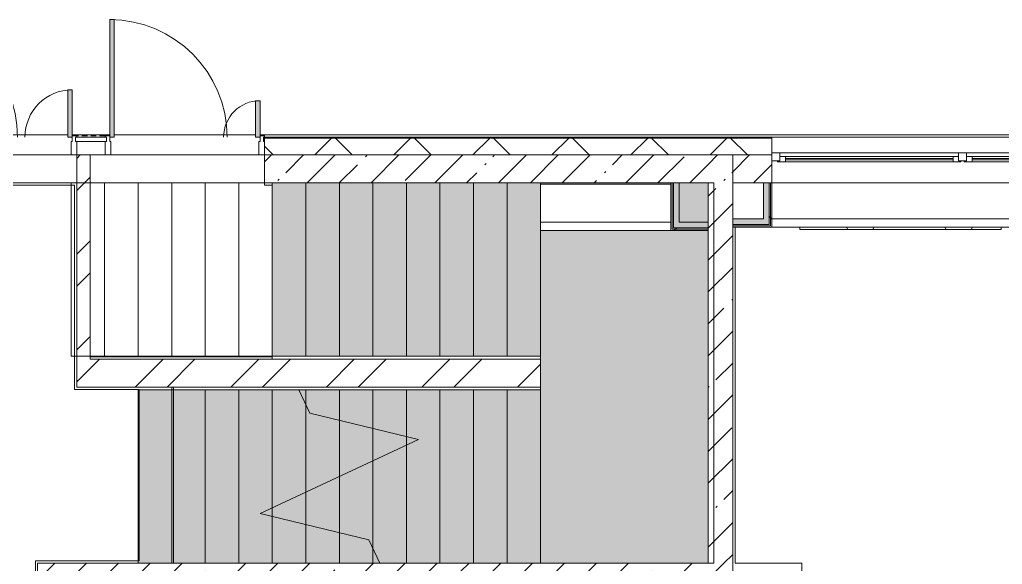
# Model space of a CAD drawing. Header units: millimetres. Extents: x 54725 to 263872, y -8553 to 29614.
# Drawn here: x 231281 to 240073, y 17740 to 22610 of the extents above; entities that cross this region are included whole.
import ezdxf

# ---------------------------------------------------------------- set-up
doc = ezdxf.new("R2010")
doc.units = ezdxf.units.MM
doc.linetypes.add('200_ШТРИХ__ш1_п0_6_', pattern=[80, 50, -30])
for name, color, linetype, lineweight in [('A-DETL-MBND-1', 7, '200_ШТРИХ__ш1_п0_6_', 9), ('A-GLAZ-2', 7, 'Continuous', 5), ('A-GLAZ-CWMG-3', 7, 'Continuous', 5), ('A-WALL', 7, 'Continuous', 9), ('A-WALL-4', 7, 'Continuous', 5), ('I-WALL-3', 7, 'Continuous', 5), ('S-STRS-4', 7, 'Continuous', 5), ('S-STRS-MBND-1', 7, 'Continuous', 5), ('Знаки', 7, 'Continuous', 5)]:
    doc.layers.add(name, color=color, linetype=linetype, lineweight=lineweight)
for name, color, linetype, lineweight, true_color in [('A-DOOR-3', 7, 'Continuous', 5, 0xaaaaaa), ('A-DOOR-4', 7, 'Continuous', 5, 0xe2e2e2), ('A-FLOR-1', 7, 'Continuous', 5, 0xaaaaaa), ('I-WALL-1', 7, 'Continuous', 5, 0xe7e7e7), ('I-WALL-2', 7, 'Continuous', 9, 0xe7e7e7), ('Знаки-1', 7, 'Continuous', 5, 0x787878)]:
    doc.layers.add(name, color=color, linetype=linetype, lineweight=lineweight, true_color=true_color)
doc.layers.add('S-STRS-3', color=7, linetype='Continuous', lineweight=15, true_color=0xd7cdc4, transparency=1)
pattern_1 = [(45, (136861.56, 0), (-285.1231, 285.1231), []), (45, (137146.7, 0), (-285.1231, 285.1231), [504.031, -100.806, 16.764, -84.042])]
pattern_2 = [(45, (136861.56, 0), (-427.6843, 427.6843), []), (45, (137146.7, 0), (-427.6843, 427.6843), [])]
pattern_3 = [(45, (136861.56, 0), (-530.33, 530.33), []), (135, (136861.56, 0), (-530.33, -530.33), [])]

# ---------------------------------------------------------------- blocks, each defined once
blk = doc.blocks.new('120_Окно_СКБ_2Ст_Фрамуга сверху - 120_Окно_СКБ_2Ст_2300х2500_h_ ДОО-23103760-Общий план 1 этажа с размещением фрагментов 1_10-1_12')
at = {"layer": 'A-GLAZ-2'}
for p, q in [((-1150, -127), (-1150, -57)), ((-1150, -57), (-1080, -57)), ((1150, -57), (-1150, -57)), ((-1080, -57), (-1080, -127)), ((-1080, -57), (1080, -57)), ((520, -87), (-1080, -87)), ((-1080, -87), (-1080, -127)), ((-1030, -137), (-1030, -87)), ((470, -137), (470, -87)), ((520, -127), (520, -57)), ((520, -57), (590, -57)), ((520, -127), (520, -87)), ((590, -57), (590, -127)), ((1080, -87), (590, -87)), ((590, -87), (590, -127)), ((640, -137), (640, -87)), ((1030, -137), (1030, -87)), ((1080, -127), (1080, -57)), ((1080, -57), (1150, -57)), ((1080, -127), (1080, -87)), ((1150, -57), (1150, -127)), ((-1080, -127), (-1150, -127)), ((-1150, -127), (-1100, -127)), ((-1080, -127), (-1100, -127)), ((-1100, -127), (-1100, -137)), ((-1100, -137), (540, -137)), ((540, -137), (-1100, -137)), ((-1030, -107), (470, -107)), ((470, -117), (-1030, -117)), ((590, -127), (520, -127)), ((540, -127), (520, -127)), ((540, -127), (570, -127)), ((540, -127), (570, -127)), ((540, -137), (540, -127)), ((590, -127), (570, -127)), ((570, -127), (570, -137)), ((570, -137), (1100, -137)), ((1100, -137), (570, -137)), ((640, -107), (1030, -107)), ((1030, -117), (640, -117)), ((1150, -127), (1080, -127)), ((1100, -127), (1080, -127)), ((1100, -127), (1150, -127)), ((1100, -137), (1100, -127))]:
    blk.add_line(p, q, dxfattribs=at)
blk = doc.blocks.new('DRS_ДПУ_распашная__2Ст_Прямоугольная1 - ВН-4_ Нр_ДО_1500х2200 глухая-26741401-Общий план 1 этажа с размещением фрагментов 1_10-1_12')
at = {"layer": 'A-DOOR-4'}
for points in [[(-770, 0), (-730, 0), (-730, 1050), (-770, 1050), (-770, 20)], [(770, 0), (770, 423.1), (730, 423.1), (730, 0)]]:
    blk.add_hatch(color=256, dxfattribs=at).paths.add_polyline_path(points)
at = {"layer": 'A-DOOR-3'}
for p, q in [((-770, 1050), (-770, 0)), ((-730, 1050), (-770, 1050)), ((-730, 0), (-730, 1050)), ((770, 423.1), (730, 423.1)), ((730, 423.1), (730, 0)), ((770, 0), (770, 423.1)), ((-770, 0), (-730, 0)), ((730, 0), (770, 0))]:
    blk.add_line(p, q, dxfattribs=at)
for centre, radius, start, end in [((-770, 0), 1050, 360, 90), ((770, 0), 423.1, 90, 180)]:
    blk.add_arc(centre, radius, start, end, dxfattribs=at)
blk = doc.blocks.new('Прямоугольный импост - Импост структурный с накладкой - 170мм-22855209-Общий план 1 этажа с размещением фрагментов 1_10-1_12')
at = {"layer": 'A-GLAZ-CWMG-3'}
for p, q in [((-50, 40), (-50, 160)), ((-50, 160), (0, 160)), ((0, 160), (0, 40)), ((-40, 40), (-50, 40)), ((-40, 0), (-40, 40)), ((-10, 40), (-10, 0)), ((0, 40), (-10, 40)), ((-10, 0), (0, 0)), ((0, 0), (0, -10)), ((0, -10), (-40, -10))]:
    blk.add_line(p, q, dxfattribs=at)
blk = doc.blocks.new('PNS_Панель прямоугольная - Нр_Металл - 40мм-23713233-Общий план 1 этажа с размещением фрагментов 1_10-1_12')
at = {"layer": 'A-GLAZ-2'}
for p, q in [((-137.5, 0), (137.5, 0)), ((137.5, 0), (-137.5, 0)), ((-127.5, -40), (127.5, -40))]:
    blk.add_line(p, q, dxfattribs=at)
blk = doc.blocks.new('Прямоугольный импост - Импост структурный с накладкой - 170мм-22855551-Общий план 1 этажа с размещением фрагментов 1_10-1_12')
at = {"layer": 'A-DETL-MBND-1'}
for p, q in [((94930, 21560), (94930, 21570)), ((95185, 21570), (94930, 21570)), ((95185, 21570), (95185, 21560))]:
    blk.add_line(p, q, dxfattribs=at)
blk = doc.blocks.new('Прямоугольный импост - Импост структурный с накладкой - 170мм-22855665-Общий план 1 этажа с размещением фрагментов 1_10-1_12')
at = {"layer": 'A-GLAZ-CWMG-3'}
for p, q in [((-25, 40), (-25, 160)), ((-25, 160), (25, 160)), ((25, 160), (25, 40)), ((-15, 40), (-25, 40)), ((-25, -10), (-25, 0)), ((-25, 0), (-15, 0)), ((-15, 0), (-15, 40)), ((15, 40), (15, 0)), ((25, 40), (15, 40)), ((15, -10), (-25, -10))]:
    blk.add_line(p, q, dxfattribs=at)
blk = doc.blocks.new('Прямоугольный импост - Импост структурный с накладкой - 170мм-V224-Общий план 1 этажа с размещением фрагментов 1_10-1_12')
at = {"layer": 'A-GLAZ-CWMG-3'}
for p, q in [((-25, 40), (-25, 160)), ((-25, 160), (25, 160)), ((25, 160), (25, 40)), ((-15, 40), (-25, 40)), ((-15, 0), (-15, 40)), ((15, 40), (15, 0)), ((25, 40), (15, 40)), ((15, 0), (25, 0)), ((25, 0), (25, -10)), ((25, -10), (-15, -10))]:
    blk.add_line(p, q, dxfattribs=at)
blk = doc.blocks.new('DRS_ДПУ_распашная__2Ст_Прямоугольная1 - ВН-4_ Нр_ДО_1500х2200 глухая-26857260-Общий план 1 этажа с размещением фрагментов 1_10-1_12')
at = {"layer": 'A-DOOR-4'}
for points in [[(-672.5, 0), (-632.5, 0), (-632.5, 1050), (-672.5, 1050), (-672.5, 20)], [(632.5, 0), (672.5, 0), (672.5, 325.6), (632.5, 325.6), (632.5, 20)]]:
    blk.add_hatch(color=256, dxfattribs=at).paths.add_polyline_path(points)
at = {"layer": 'A-DOOR-3'}
for p, q in [((-672.5, 1050), (-672.5, 0)), ((-632.5, 1050), (-672.5, 1050)), ((-632.5, 0), (-632.5, 1050)), ((672.5, 325.6), (632.5, 325.6)), ((632.5, 325.6), (632.5, 0)), ((672.5, 0), (672.5, 325.6)), ((-672.5, 0), (-632.5, 0)), ((632.5, 0), (672.5, 0))]:
    blk.add_line(p, q, dxfattribs=at)
for centre, radius, start, end in [((-672.5, 0), 1050, 360, 90), ((672.5, 0), 325.6, 90, 180)]:
    blk.add_arc(centre, radius, start, end, dxfattribs=at)
blk = doc.blocks.new('Съемный металлический экран с перфорацией - E5-33084936-Общий план 1 этажа с размещением фрагментов 1_10-1_12')
at = {"layer": 'Знаки-1'}
h = blk.add_hatch(dxfattribs=at)
h.set_pattern_fill('FP_202', color=256, style=0, pattern_type=2)
h.set_pattern_definition([(0, (-101307.03, -20734), (0, 254), [68.059, -371.882]), (60, (-101180.03, -20699.97), (-219.97045, 127), [68.059, -371.882]), (120, (-101146, -20572.97), (-219.97045, -127), [68.059, -371.882]), (30, (-101238.97, -20734), (-5e-05, 508), [68.059, -439.941]), (30, (-101365.97, -20514.03), (-5e-05, 508), [68.059, -439.941]), (150, (-101307.03, -20734), (-439.941, -254), [68.059, -439.941]), (150, (-101180.03, -20514.03), (-439.941, -254), [68.059, -439.941]), (90, (-101146, -20641.03), (-439.941, 254), [68.059, -439.941]), (90, (-101400, -20641.03), (-439.941, 254), [68.059, -439.941])])
h.paths.add_polyline_path([(1491.4, 0), (1800, 0), (1800, 20), (0, 20), (0, 0), (1429.3, 0)])
at = {"layer": 'Знаки'}
for p, q in [((0, 20), (0, 0)), ((0, 0), (1800, 0)), ((1800, 0), (1800, 20))]:
    blk.add_line(p, q, dxfattribs=at)
blk = doc.blocks.new('Зашивка приборов отопления - Зашивка приборов отопления-33267402-Общий план 1 этажа с размещением фрагментов 1_10-1_12')
at = {"layer": 'A-WALL-4'}
for p, q in [((103450, 21150), (101150, 21150)), ((105550, 21150), (104650, 21150)), ((107750, 21150), (106850, 21150)), ((101150, 20829), (108150, 20829)), ((108150, 20829), (101150, 20829)), ((101150, 20754), (108150, 20754))]:
    blk.add_line(p, q, dxfattribs=at)
blk = doc.blocks.new('Зашивка приборов отопления32 - Зашивка приборов отопления-33323791-Общий план 1 этажа с размещением фрагментов 1_10-1_12')
at = {"layer": 'A-WALL-4'}
for p, q in [((126595, 120), (125430, 120)), ((126595, 45), (126595, 120)), ((126595, 45), (125430, 45)), ((125430, 45), (126595, 45)), ((126595, -295), (126595, 45)), ((125430, -295), (126595, -295))]:
    blk.add_line(p, q, dxfattribs=at)

msp = doc.modelspace()

# ---------------------------------------------------------------- hatches: boundary and pattern name
at = {"layer": 'A-WALL-4'}
h = msp.add_hatch(dxfattribs=at)
h.set_pattern_fill('FP_84', color=256, style=0, pattern_type=2)
h.set_pattern_definition([(45, (136861.56, 0), (-353.5534, 353.5534), []), (135, (136861.56, 0), (-353.5534, -353.5534), [])])
h.paths.add_polyline_path([(240801.7, 21400), (241511.6, 21400), (241511.6, 21550), (240311.6, 21550), (240311.6, 21400)])
h.paths.add_polyline_path([(242911.6, 21400), (243711.6, 21400), (243711.6, 21550), (242411.6, 21550), (242411.6, 21400), (242899.3, 21400)])
h.paths.add_polyline_path([(229921.6, 21400), (230171.6, 21400), (230168, 21550), (229921.6, 21550)])
h.paths.add_polyline_path([(233541.6, 21400), (238011.6, 21400), (238011.6, 21550), (233471.6, 21550), (233471.6, 21400)])
h.paths.add_polyline_path([(247664.7, 21400), (247556.2, 21550), (246811.6, 21550), (246811.6, 21400), (247618.9, 21400)])
h.paths.add_polyline_path([(245521.3, 21400), (245911.6, 21400), (245911.6, 21550), (244611.6, 21550), (244611.6, 21400), (244996.9, 21400)])
h.paths.add_polyline_path([(248096.7, 21400), (247988.2, 21550), (247803.1, 21550), (247911.6, 21400), (247988.2, 21400)])
at = {"layer": 'I-WALL-1'}
for points in [[(237936.6, 20779), (237986.6, 20779), (237986.6, 21150), (237936.6, 21150), (237936.6, 20827.8)], [(237661.6, 20779), (237936.6, 20779), (237936.6, 20829), (237661.6, 20829), (237661.6, 20800)]]:
    msp.add_hatch(color=256, dxfattribs=at).paths.add_polyline_path(points)
at = {"layer": 'I-WALL-2'}
for points in [[(237181.6, 20750), (237181.6, 21150), (237131.6, 21150), (237131.6, 20750)], [(237441.6, 20750), (237441.6, 20800), (237181.6, 20800), (237181.6, 20750)]]:
    msp.add_hatch(color=256, dxfattribs=at).paths.add_polyline_path(points)
at = {"layer": 'I-WALL-3'}
h = msp.add_hatch(dxfattribs=at)
h.set_pattern_fill('FP_61', color=256, style=0, pattern_type=2)
h.set_pattern_definition(pattern_1)
h.paths.add_polyline_path([(233541.6, 21150), (237441.6, 21150), (237441.6, 21400), (233471.6, 21400), (233471.6, 21150)])
h.paths.add_polyline_path([(230107.1, 21150), (230171.6, 21150), (230171.6, 21400), (229921.6, 21400), (229921.6, 21150)])
h = msp.add_hatch(dxfattribs=at)
h.set_pattern_fill('FP_107', color=256, style=0, pattern_type=2)
h.set_pattern_definition(pattern_2)
h.paths.add_polyline_path([(231911.6, 19325), (231911.6, 21400), (231791.6, 21400), (231791.6, 19325)])
h = msp.add_hatch(dxfattribs=at)
h.set_pattern_fill('FP_61', color=256, style=0, pattern_type=2)
h.set_pattern_definition(pattern_1)
h.paths.add_polyline_path([(237661.6, 17750), (237661.6, 21400), (237441.6, 21400), (237441.6, 17750), (237655.3, 17750)])
h = msp.add_hatch(dxfattribs=at)
h.set_pattern_fill('FP_61', color=256, style=0, pattern_type=2)
h.set_pattern_definition(pattern_1)
h.paths.add_polyline_path([(241511.6, 21150), (241511.6, 21400), (240311.6, 21400), (240311.6, 21150), (240801.7, 21150)])
h.paths.add_polyline_path([(238011.6, 21150), (238011.6, 21400), (237661.6, 21400), (237661.6, 21150)])
h.paths.add_polyline_path([(243711.6, 21150), (243711.6, 21400), (242911.6, 21400), (242911.6, 21150)])
h.paths.add_polyline_path([(245911.6, 21150), (245911.6, 21400), (244611.6, 21400), (244611.6, 21150), (245521.3, 21150)])
h.paths.add_polyline_path([(247094.5, 21150), (247211.6, 21150), (247211.6, 21400), (246811.6, 21400), (246811.6, 21150)])
h = msp.add_hatch(dxfattribs=at)
h.set_pattern_fill('FP_190', color=256, style=0, pattern_type=2)
h.set_pattern_definition(pattern_3)
h.paths.add_polyline_path([(237999.1, 20766.5), (237999.1, 21150), (237986.6, 21150), (237986.6, 20766.5)])
h = msp.add_hatch(dxfattribs=at)
h.set_pattern_fill('FP_190', color=256, style=0, pattern_type=2)
h.set_pattern_definition(pattern_3)
h.paths.add_polyline_path([(238011.6, 20754), (238011.6, 21150), (237999.1, 21150), (237999.1, 20754)])
h = msp.add_hatch(dxfattribs=at)
h.set_pattern_fill('FP_190', color=256, style=0, pattern_type=2)
h.set_pattern_definition(pattern_3)
h.paths.add_polyline_path([(237131.6, 20737.5), (237441.6, 20737.5), (237441.6, 20750), (237131.6, 20750)])
h = msp.add_hatch(dxfattribs=at)
h.set_pattern_fill('FP_190', color=256, style=0, pattern_type=2)
h.set_pattern_definition(pattern_3)
h.paths.add_polyline_path([(237131.6, 20725), (237441.6, 20725), (237441.6, 20737.5), (237119.1, 20734.4), (237119.1, 20725)])
h = msp.add_hatch(dxfattribs=at)
h.set_pattern_fill('FP_107', color=256, style=0, pattern_type=2)
h.set_pattern_definition(pattern_2)
h.paths.add_polyline_path([(232411.3, 19325), (235941.6, 19325), (235941.6, 19575), (231911.6, 19575), (231911.6, 19325), (232351.6, 19325)])
h = msp.add_hatch(dxfattribs=at)
h.set_pattern_fill('FP_61', color=256, style=0, pattern_type=2)
h.set_pattern_definition(pattern_1)
h.paths.add_polyline_path([(231441.6, 13620), (231661.6, 13620), (231661.6, 17750), (231441.6, 17750), (231441.6, 13753.3)])
h = msp.add_hatch(dxfattribs=at)
h.set_pattern_fill('FP_61', color=256, style=0, pattern_type=2)
h.set_pattern_definition(pattern_1)
h.paths.add_polyline_path([(237661.6, 17530), (237661.6, 17750), (231661.6, 17750), (231661.6, 17530), (237655.3, 17530)])
at = {"layer": 'S-STRS-3'}
for points in [[(233541.6, 19600), (233841.6, 19600), (233841.6, 21150), (233541.6, 21150), (233541.6, 20386.3)], [(234141.6, 19600), (234141.6, 21150), (233841.6, 21150), (233841.6, 19600)], [(234141.6, 19600), (234441.6, 19600), (234441.6, 21150), (234141.6, 21150), (234141.6, 20386.3)], [(234741.6, 19600), (234741.6, 21150), (234441.6, 21150), (234441.6, 19600), (234706.3, 19600)], [(235041.6, 19600), (235041.6, 21150), (234741.6, 21150), (234741.6, 19600)], [(235341.6, 19600), (235341.6, 21150), (235041.6, 21150), (235041.6, 19600)], [(235641.6, 19600), (235641.6, 21150), (235341.6, 21150), (235341.6, 19600)], [(235941.6, 19600), (235941.6, 21150), (235641.6, 21150), (235641.6, 19600)], [(232461.1, 17750), (232641.6, 17750), (232641.6, 19300), (232341.6, 19300), (232341.6, 17750), (232411.3, 17750)], [(232641.6, 17750), (232656.6, 17750), (232656.6, 19300), (232641.6, 19300), (232641.6, 17974.3)], [(232662.8, 17750), (232941.6, 17750), (232941.6, 19300), (232656.6, 19300), (232656.6, 17750)], [(233241.6, 17750), (233241.6, 19300), (232941.6, 19300), (232941.6, 17750)], [(233433.5, 17750), (233541.6, 17750), (233541.6, 19300), (233241.6, 19300), (233241.6, 17750)], [(233541.6, 17750), (233841.6, 17750), (233841.6, 19300), (233541.6, 19300), (233541.6, 17974.3)], [(233841.6, 17750), (234141.6, 17750), (234141.6, 19300), (233841.6, 19300), (233841.6, 17974.3)], [(234441.6, 17750), (234441.6, 19300), (234141.6, 19300), (234141.6, 17750), (234405.7, 17750)], [(234441.6, 17750), (234741.6, 17750), (234741.6, 19300), (234441.6, 19300), (234441.6, 17881.6)], [(234741.6, 17750), (235041.6, 17750), (235041.6, 19300), (234741.6, 19300), (234741.6, 17974.3)], [(235341.6, 17750), (235341.6, 19300), (235041.6, 19300), (235041.6, 17750)], [(235341.6, 17750), (235641.6, 17750), (235641.6, 19300), (235341.6, 19300), (235341.6, 17974.3)], [(235641.6, 17750), (235941.6, 17750), (235941.6, 19300), (235641.6, 19300), (235641.6, 17974.3)]]:
    msp.add_hatch(color=256, dxfattribs=at).paths.add_polyline_path(points)
h = msp.add_hatch(color=256, dxfattribs=at)
h.paths.add_polyline_path([(237441.6, 17750), (237441.6, 20725), (235941.6, 20725), (235941.6, 17750), (237049.6, 17750)])
h.paths.add_polyline_path([(237181.6, 20800), (237441.6, 20800), (237441.6, 21150), (237181.6, 21150), (237181.6, 20829)])
h.paths.add_polyline_path([(237106.6, 21140), (237106.6, 21150), (235941.6, 21150), (235941.6, 21140), (236606.5, 21140)])

# ---------------------------------------------------------------- linework, layer by layer
at = {"layer": 'A-DETL-MBND-1'}
for p, q in [((234508.9, 21150), (237106.6, 21150)), ((237181.6, 21150), (237441.6, 21150))]:
    msp.add_line(p, q, dxfattribs=at)
at = {"layer": 'A-FLOR-1'}
for p, q in [((232046.6, 21400), (231911.6, 21400)), ((233421.6, 21400), (232096.6, 21400)), ((231771.6, 21130), (229911.6, 21130)), ((231791.6, 21150), (230171.6, 21150)), ((231771.6, 19304), (231771.6, 21130)), ((233471.6, 21129.5), (233471.6, 21150)), ((233541.6, 21129.5), (233471.6, 21129.5)), ((233541.6, 19575), (233541.6, 21150)), ((237681.6, 20754), (237681.6, 17750)), ((231911.6, 19595.5), (233541.6, 19595.5)), ((232351.6, 19304), (231771.6, 19304)), ((232351.6, 17770.5), (232351.6, 19300)), ((232641.6, 17750), (232641.6, 19325)), ((232656.6, 17750), (232656.6, 19325)), ((231421.6, 13620), (231421.6, 17770.5)), ((231421.6, 17770.5), (232351.6, 17770.5)), ((237681.6, 17750), (238279.6, 17750)), ((238279.6, 17750), (238279.6, 15165))]:
    msp.add_line(p, q, dxfattribs=at)
at = {"layer": 'A-WALL'}
for p, q in [((238011.6, 21553), (233471.6, 21553)), ((238011.6, 21550), (233471.6, 21550)), ((233471.6, 21400), (237441.6, 21400)), ((237661.6, 21400), (238011.6, 21400)), ((237119.1, 20737.5), (237119.1, 21150)), ((237131.6, 20750), (237131.6, 21150)), ((237986.6, 20779), (237986.6, 21150)), ((237999.1, 20766.5), (237999.1, 21150)), ((237441.6, 20750), (237131.6, 20750)), ((237441.6, 20725), (237441.6, 20800)), ((237661.6, 20829), (237661.6, 20754)), ((237661.6, 20779), (237986.6, 20779)), ((237661.6, 20766.5), (237999.1, 20766.5)), ((237441.6, 20737.5), (237119.1, 20737.5))]:
    msp.add_line(p, q, dxfattribs=at)
at = {"layer": 'A-WALL-4'}
for p, q in [((230251.6, 21580), (231711.6, 21580)), ((231751.6, 21580), (232086.6, 21580)), ((232126.6, 21580), (233391.6, 21580)), ((233431.6, 21580), (248003.5, 21580)), ((233471.6, 21580), (233471.6, 21400)), ((243711.6, 21558), (233471.6, 21558)), ((238011.6, 21400), (238011.6, 21558)), ((237441.6, 21400), (237661.6, 21400))]:
    msp.add_line(p, q, dxfattribs=at)
at = {"layer": 'I-WALL-3'}
for p, q in [((230221.6, 21400), (231741.6, 21400)), ((231911.6, 21400), (231791.6, 21400)), ((231791.6, 21400), (231791.6, 19325)), ((231911.6, 19575), (231911.6, 21400)), ((233471.6, 21400), (233471.6, 21150)), ((237661.6, 21400), (237661.6, 20829)), ((238011.6, 20754), (238011.6, 21400)), ((233471.6, 21150), (237441.6, 21150)), ((237106.6, 21150), (237106.6, 20725)), ((237181.6, 20800), (237181.6, 21150)), ((237441.6, 21150), (237441.6, 20800)), ((242411.6, 21150), (237661.6, 21150)), ((237936.6, 21150), (237936.6, 20829)), ((237441.6, 20800), (237181.6, 20800)), ((237936.6, 20829), (237661.6, 20829)), ((237661.6, 20754), (237661.6, 17530)), ((237661.6, 20754), (238011.6, 20754)), ((237106.6, 20725), (237441.6, 20725)), ((237441.6, 20725), (237441.6, 17750)), ((235941.6, 19575), (231911.6, 19575)), ((235941.6, 19325), (235941.6, 19575)), ((231791.6, 19325), (235941.6, 19325)), ((231441.6, 17750), (231441.6, 13620)), ((237441.6, 17750), (231441.6, 17750))]:
    msp.add_line(p, q, dxfattribs=at)
at = {"layer": 'S-STRS-4'}
for p, q in [((233541.6, 19600), (233541.6, 21150)), ((233841.6, 19600), (233841.6, 21150)), ((233841.6, 19600), (233841.6, 21150)), ((234141.6, 19600), (234141.6, 21150)), ((234141.6, 19600), (234141.6, 21150)), ((234441.6, 19600), (234441.6, 21150)), ((234441.6, 19600), (234441.6, 21150)), ((234741.6, 19600), (234741.6, 21150)), ((234741.6, 19600), (234741.6, 21150)), ((235041.6, 19600), (235041.6, 21150)), ((235041.6, 19600), (235041.6, 21150)), ((235341.6, 19600), (235341.6, 21150)), ((235341.6, 19600), (235341.6, 21150)), ((235641.6, 19600), (235641.6, 21150)), ((235641.6, 19600), (235641.6, 21150)), ((235941.6, 21140), (235941.6, 21150)), ((235941.6, 21140), (235941.6, 21150)), ((235941.6, 19600), (235941.6, 20725)), ((235941.6, 19600), (235941.6, 20725)), ((233841.6, 19600), (233541.6, 19600)), ((234141.6, 19600), (233841.6, 19600)), ((234441.6, 19600), (234141.6, 19600)), ((234741.6, 19600), (234441.6, 19600)), ((235041.6, 19600), (234741.6, 19600)), ((235341.6, 19600), (235041.6, 19600)), ((235641.6, 19600), (235341.6, 19600)), ((235941.6, 19600), (235641.6, 19600)), ((235941.6, 19600), (235941.6, 19575)), ((232341.6, 19300), (232341.6, 17750)), ((232341.6, 19300), (232641.6, 19300)), ((232341.6, 19300), (232341.6, 17750)), ((232641.6, 19300), (232941.6, 19300)), ((232641.6, 19300), (232641.6, 17750)), ((232641.6, 19300), (232641.6, 17750)), ((232656.6, 19300), (232941.6, 19300)), ((232941.6, 19300), (233241.6, 19300)), ((232941.6, 19300), (232941.6, 17750)), ((232941.6, 19300), (232941.6, 17750)), ((232941.6, 19300), (233241.6, 19300)), ((232941.6, 19300), (232941.6, 17750)), ((232941.6, 19300), (232941.6, 17750)), ((233241.6, 19300), (233541.6, 19300)), ((233241.6, 19300), (233241.6, 17750)), ((233241.6, 19300), (233241.6, 17750)), ((233241.6, 19300), (233541.6, 19300)), ((233241.6, 19300), (233241.6, 17750)), ((233241.6, 19300), (233241.6, 17750)), ((233541.6, 19300), (233780.2, 19300)), ((233541.6, 19300), (233541.6, 18245.2)), ((233541.6, 19300), (233541.6, 18245.2)), ((233541.6, 19300), (233780.2, 19300)), ((233541.6, 19300), (233541.6, 18245.2)), ((233541.6, 19300), (233541.6, 18245.2)), ((233780.2, 19300), (233841.6, 19300)), ((233841.6, 19300), (234141.6, 19300)), ((233841.6, 19300), (233841.6, 19168.4)), ((233841.6, 19300), (233841.6, 19168.4)), ((234141.6, 19300), (234441.6, 19300)), ((234141.6, 19300), (234141.6, 19027.2)), ((234141.6, 19300), (234141.6, 19027.2)), ((234441.6, 19300), (234741.6, 19300)), ((234441.6, 19300), (234441.6, 18954.3)), ((234441.6, 19300), (234441.6, 18954.3)), ((234741.6, 19300), (235041.6, 19300)), ((234741.6, 19300), (234741.6, 18881.4)), ((234741.6, 19300), (234741.6, 18881.4)), ((235041.6, 19300), (235341.6, 19300)), ((235041.6, 19300), (235041.6, 17750)), ((235041.6, 19300), (235041.6, 17750)), ((235341.6, 19300), (235641.6, 19300)), ((235341.6, 19300), (235341.6, 17750)), ((235341.6, 19300), (235341.6, 17750)), ((235641.6, 19300), (235941.6, 19300)), ((235641.6, 19300), (235641.6, 17750)), ((235641.6, 19300), (235641.6, 17750)), ((235941.6, 19325), (235941.6, 19300)), ((235941.6, 19300), (235941.6, 17750)), ((233841.6, 19168.4), (233841.6, 18385.1)), ((233841.6, 19168.4), (233841.6, 18385.1)), ((233841.6, 19168.4), (233841.6, 18385.1)), ((233841.6, 19168.4), (233841.6, 18385.1)), ((234141.6, 19027.2), (234141.6, 18525)), ((234141.6, 19027.2), (234141.6, 18525)), ((234141.6, 19027.2), (234141.6, 18525)), ((234141.6, 19027.2), (234141.6, 18525)), ((234441.6, 18954.3), (234441.6, 18664.9)), ((234441.6, 18954.3), (234441.6, 18664.9)), ((234441.6, 18954.3), (234441.6, 18664.9)), ((234441.6, 18954.3), (234441.6, 18664.9)), ((234741.6, 18881.4), (234741.6, 18804.8)), ((234741.6, 18881.4), (234741.6, 18804.8)), ((234741.6, 18881.4), (234741.6, 18804.8)), ((234741.6, 18881.4), (234741.6, 18804.8)), ((234741.6, 18804.8), (234741.6, 17750)), ((234741.6, 18804.8), (234741.6, 17750)), ((234441.6, 18664.9), (234441.6, 17881.6)), ((234441.6, 18664.9), (234441.6, 17881.6)), ((234141.6, 18525), (234141.6, 18022.8)), ((234141.6, 18525), (234141.6, 18022.8)), ((233841.6, 18385.1), (233841.6, 18095.7)), ((233841.6, 18385.1), (233841.6, 18095.7)), ((233541.6, 18245.2), (233541.6, 18168.6)), ((233541.6, 18245.2), (233541.6, 18168.6)), ((233541.6, 18168.6), (233541.6, 17750)), ((233541.6, 18168.6), (233541.6, 17750)), ((233541.6, 18168.6), (233541.6, 17750)), ((233541.6, 18168.6), (233541.6, 17750)), ((233841.6, 18095.7), (233841.6, 17750)), ((233841.6, 18095.7), (233841.6, 17750)), ((233841.6, 18095.7), (233841.6, 17750)), ((233841.6, 18095.7), (233841.6, 17750)), ((234141.6, 18022.8), (234141.6, 17750)), ((234141.6, 18022.8), (234141.6, 17750)), ((234141.6, 18022.8), (234141.6, 17750)), ((234141.6, 18022.8), (234141.6, 17750)), ((234441.6, 17881.6), (234441.6, 17750)), ((234441.6, 17881.6), (234441.6, 17750)), ((234441.6, 17881.6), (234441.6, 17750)), ((234441.6, 17881.6), (234441.6, 17750)), ((234441.6, 17750), (234502.9, 17750))]:
    msp.add_line(p, q, dxfattribs=at)
at = {"layer": 'S-STRS-MBND-1'}
for p, q in [((231741.6, 19600), (231741.6, 21150)), ((235941.6, 21150), (231741.6, 21150)), ((232041.6, 19600), (232041.6, 21150)), ((232041.6, 19600), (232041.6, 21150)), ((232341.6, 19600), (232341.6, 21150)), ((232341.6, 19600), (232341.6, 21150)), ((232641.6, 19600), (232641.6, 21150)), ((232641.6, 19600), (232641.6, 21150)), ((232941.6, 19600), (232941.6, 21150)), ((232941.6, 19600), (232941.6, 21150)), ((233241.6, 19600), (233241.6, 21150)), ((233241.6, 19600), (233241.6, 21150)), ((233541.6, 19600), (233541.6, 21150)), ((233541.6, 19600), (233541.6, 21150)), ((233841.6, 19600), (233841.6, 21150)), ((233841.6, 19600), (233841.6, 21150)), ((234141.6, 19600), (234141.6, 21150)), ((234141.6, 19600), (234141.6, 21150)), ((234441.6, 19600), (234441.6, 21150)), ((234441.6, 19600), (234441.6, 21150)), ((234741.6, 19600), (234741.6, 21150)), ((234741.6, 19600), (234741.6, 21150)), ((235041.6, 19600), (235041.6, 21150)), ((235041.6, 19600), (235041.6, 21150)), ((235341.6, 19600), (235341.6, 21150)), ((235341.6, 19600), (235341.6, 21150)), ((235641.6, 19600), (235641.6, 21150)), ((235641.6, 19600), (235641.6, 21150)), ((237491.6, 21150), (235941.6, 21150)), ((235941.6, 19600), (235941.6, 21150)), ((235941.6, 19600), (235941.6, 21150)), ((237491.6, 17750), (237491.6, 21150)), ((235941.6, 19600), (231741.6, 19600)), ((235941.6, 19600), (235941.6, 19300)), ((233780.2, 19300), (235941.6, 19300)), ((233877.4, 19091.4), (233780.2, 19300)), ((233841.6, 19300), (233841.6, 19168.4)), ((233841.6, 19300), (233841.6, 19168.4)), ((234141.6, 19300), (234141.6, 19027.2)), ((234141.6, 19300), (234141.6, 19027.2)), ((234441.6, 19300), (234441.6, 18954.3)), ((234441.6, 19300), (234441.6, 18954.3)), ((234741.6, 19300), (234741.6, 18881.4)), ((234741.6, 19300), (234741.6, 18881.4)), ((235041.6, 19300), (235041.6, 17750)), ((235041.6, 19300), (235041.6, 17750)), ((235341.6, 19300), (235341.6, 17750)), ((235341.6, 19300), (235341.6, 17750)), ((235641.6, 19300), (235641.6, 17750)), ((235641.6, 19300), (235641.6, 17750)), ((235941.6, 19300), (235941.6, 17750)), ((235941.6, 19300), (235941.6, 17750)), ((234849.6, 18855.2), (233877.4, 19091.4)), ((233433.5, 18194.8), (234849.6, 18855.2)), ((234741.6, 18804.8), (234741.6, 17750)), ((234741.6, 18804.8), (234741.6, 17750)), ((234441.6, 18664.9), (234441.6, 17881.6)), ((234441.6, 18664.9), (234441.6, 17881.6)), ((234141.6, 18525), (234141.6, 18022.8)), ((234141.6, 18525), (234141.6, 18022.8)), ((233841.6, 18385.1), (233841.6, 18095.7)), ((233841.6, 18385.1), (233841.6, 18095.7)), ((233541.6, 18245.2), (233541.6, 18168.6)), ((233541.6, 18245.2), (233541.6, 18168.6)), ((234405.7, 17958.6), (233433.5, 18194.8)), ((234502.9, 17750), (234405.7, 17958.6)), ((234502.9, 17750), (235941.6, 17750)), ((235941.6, 17750), (237491.6, 17750))]:
    msp.add_line(p, q, dxfattribs=at)

# ---------------------------------------------------------------- block references
at = {"layer": 'A-DETL-MBND-1'}
msp.add_blockref('Прямоугольный импост - Импост структурный с накладкой - 170мм-22855551-Общий план 1 этажа с размещением фрагментов 1_10-1_12', (136861.6, 0), dxfattribs=at)
at = {"layer": 'A-DOOR-3'}
for name, p in [('DRS_ДПУ_распашная__2Ст_Прямоугольная1 - ВН-4_ Нр_ДО_1500х2200 глухая-26741401-Общий план 1 этажа с размещением фрагментов 1_10-1_12', (230981.6, 21560)), ('DRS_ДПУ_распашная__2Ст_Прямоугольная1 - ВН-4_ Нр_ДО_1500х2200 глухая-26857260-Общий план 1 этажа с размещением фрагментов 1_10-1_12', (232759.1, 21560))]:
    msp.add_blockref(name, p, dxfattribs=at)
at = {"layer": 'A-GLAZ-2'}
for name, p in [('PNS_Панель прямоугольная - Нр_Металл - 40мм-23713233-Общий план 1 этажа с размещением фрагментов 1_10-1_12', (231919.1, 21560)), ('120_Окно_СКБ_2Ст_Фрамуга сверху - 120_Окно_СКБ_2Ст_2300х2500_h_ ДОО-23103760-Общий план 1 этажа с размещением фрагментов 1_10-1_12', (239161.6, 21475))]:
    msp.add_blockref(name, p, dxfattribs=at)
at = {"layer": 'A-GLAZ-CWMG-3', "extrusion": (0, 0, -1), "rotation": 180}
for name, p in [('Прямоугольный импост - Импост структурный с накладкой - 170мм-V224-Общий план 1 этажа с размещением фрагментов 1_10-1_12', (-231766.6, 21560)), ('Прямоугольный импост - Импост структурный с накладкой - 170мм-22855665-Общий план 1 этажа с размещением фрагментов 1_10-1_12', (-232071.6, 21560)), ('Прямоугольный импост - Импост структурный с накладкой - 170мм-22855209-Общий план 1 этажа с размещением фрагментов 1_10-1_12', (-233471.6, 21560))]:
    msp.add_blockref(name, p, dxfattribs=at)
at = {"layer": 'A-WALL-4', "rotation": 180}
msp.add_blockref('Зашивка приборов отопления32 - Зашивка приборов отопления-33323791-Общий план 1 этажа с размещением фрагментов 1_10-1_12', (362536.6, 20845), dxfattribs=at)
at = {"layer": 'A-WALL-4'}
msp.add_blockref('Зашивка приборов отопления - Зашивка приборов отопления-33267402-Общий план 1 этажа с размещением фрагментов 1_10-1_12', (136861.6, 0), dxfattribs=at)
at = {"layer": 'Знаки'}
msp.add_blockref('Съемный металлический экран с перфорацией - E5-33084936-Общий план 1 этажа с размещением фрагментов 1_10-1_12', (238261.6, 20734), dxfattribs=at)

doc.saveas('drawing.dxf')
